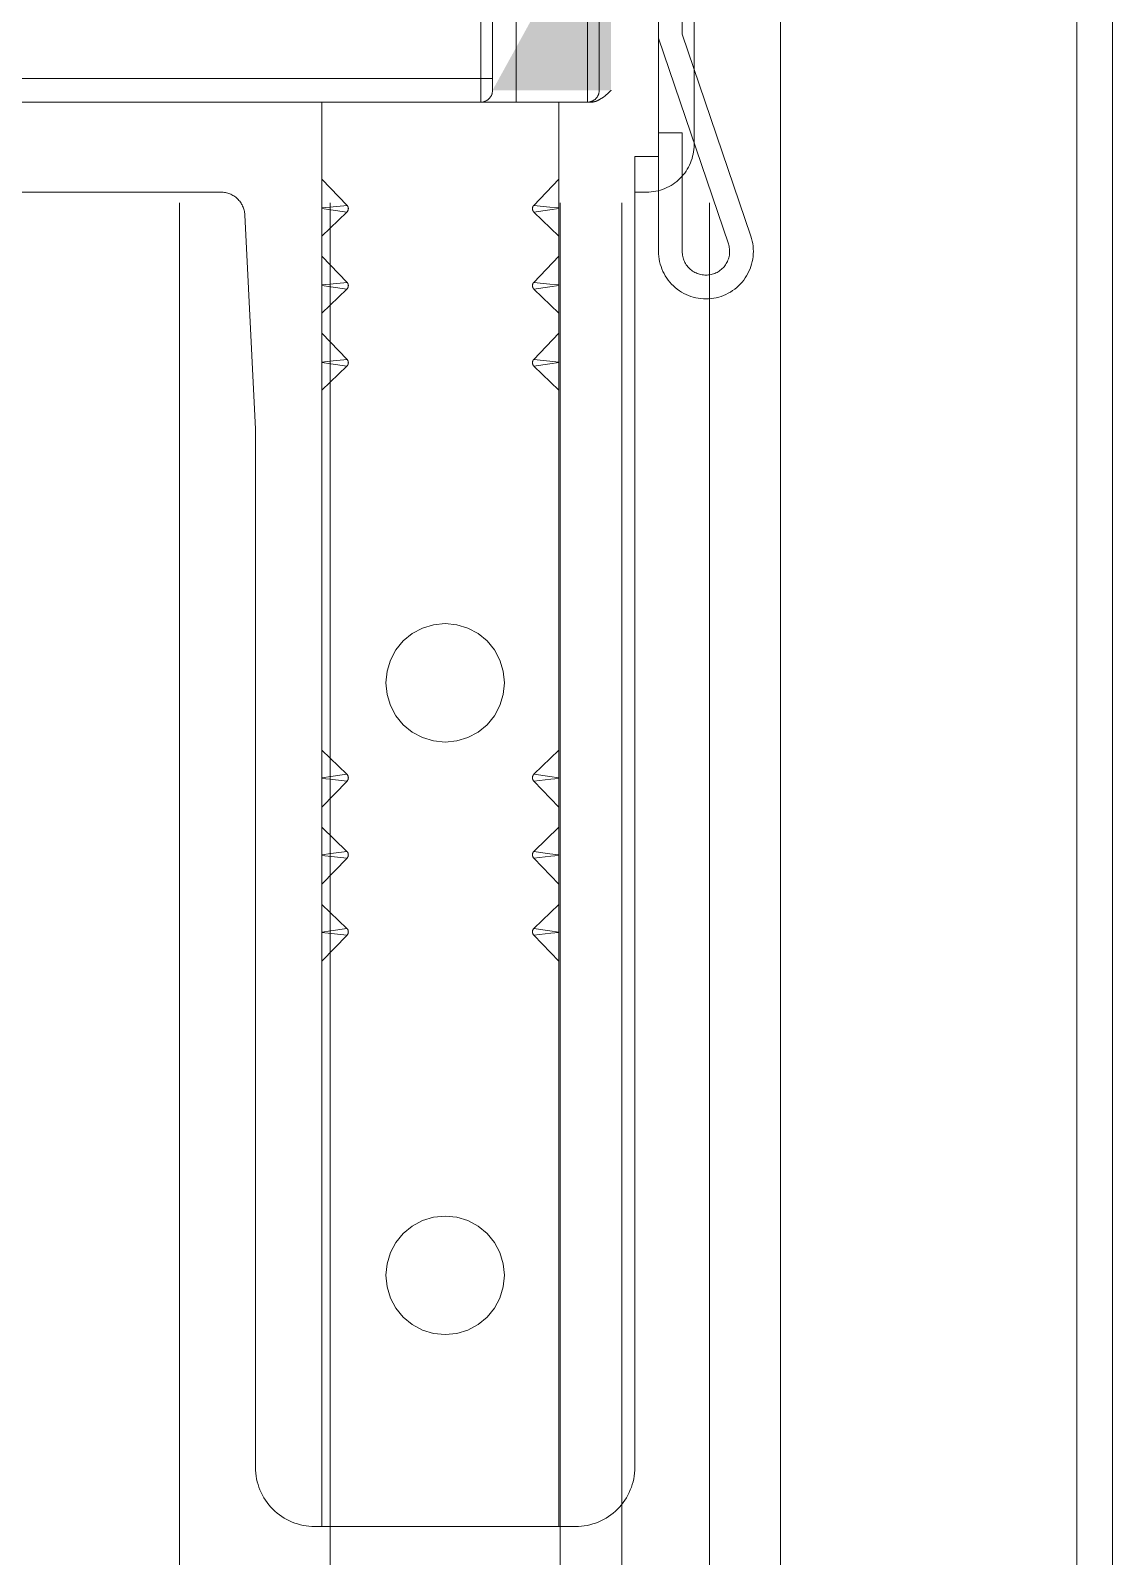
# Model space of a CAD drawing. Header units: metres. Extents: x 1838950 to 1842843, y 5171318 to 5174224.
# Drawn here: x 1841202.4667 to 1841202.5123, y 5171404.684 to 5171404.7484 of the extents above; entities that cross this region are included whole.
import ezdxf

# ---------------------------------------------------------------- set-up
doc = ezdxf.new("R2010")
doc.units = ezdxf.units.M
doc.header["$LTSCALE"] = 0.0254
doc.layers.add('00 CHAZAL Coupe A.5', color=7, linetype='Continuous', lineweight=18)

# ---------------------------------------------------------------- blocks, each defined once
blk = doc.blocks.new('Groupe-1778-1')
at = {"layer": '00 CHAZAL Coupe A.5', "color": 7, "linetype": 'Continuous', "lineweight": 5}
for p, q in [((1841202.498332, 5171403.650089), (1841202.498332, 5171404.773089)), ((1841202.510832, 5171403.664589), (1841202.510832, 5171404.768589)), ((1841202.51233, 5171403.664089), (1841202.51233, 5171404.768589)), ((1841202.452812, 5171404.746332), (1841202.486182, 5171404.746332)), ((1841202.478982, 5171404.685232), (1841202.478982, 5171404.745332)), ((1841202.488982, 5171404.685232), (1841202.488982, 5171404.745332)), ((1841202.472982, 5171404.741089), (1841202.472982, 5171403.640589)), ((1841202.478982, 5171404.740866), (1841202.479318, 5171404.740901)), ((1841202.478982, 5171404.740847), (1841202.479365, 5171404.740791)), ((1841202.479318, 5171404.740901), (1841202.480043, 5171404.740976)), ((1841202.479332, 5171404.741089), (1841202.479332, 5171403.640589)), ((1841202.479365, 5171404.740791), (1841202.480037, 5171404.740693)), ((1841202.48792, 5171404.740976), (1841202.488595, 5171404.740906)), ((1841202.487926, 5171404.740693), (1841202.488597, 5171404.740791)), ((1841202.488595, 5171404.740906), (1841202.488982, 5171404.740866)), ((1841202.488597, 5171404.740791), (1841202.488982, 5171404.740847)), ((1841202.489032, 5171404.741089), (1841202.489032, 5171403.640589)), ((1841202.491632, 5171404.741089), (1841202.491632, 5171403.640589)), ((1841202.495332, 5171404.741089), (1841202.495332, 5171403.640589)), ((1841202.478982, 5171404.737616), (1841202.479318, 5171404.737651)), ((1841202.478982, 5171404.737597), (1841202.479365, 5171404.737541)), ((1841202.479318, 5171404.737651), (1841202.480043, 5171404.737726)), ((1841202.479365, 5171404.737541), (1841202.480037, 5171404.737443)), ((1841202.48792, 5171404.737726), (1841202.488595, 5171404.737656)), ((1841202.487926, 5171404.737443), (1841202.488597, 5171404.737541)), ((1841202.488595, 5171404.737656), (1841202.488982, 5171404.737616)), ((1841202.488597, 5171404.737541), (1841202.488982, 5171404.737597)), ((1841202.478982, 5171404.734366), (1841202.479318, 5171404.734401)), ((1841202.478982, 5171404.734347), (1841202.479365, 5171404.734291)), ((1841202.479318, 5171404.734401), (1841202.480043, 5171404.734476)), ((1841202.479365, 5171404.734291), (1841202.480037, 5171404.734193)), ((1841202.48792, 5171404.734476), (1841202.488595, 5171404.734406)), ((1841202.487926, 5171404.734193), (1841202.488597, 5171404.734291)), ((1841202.488595, 5171404.734406), (1841202.488982, 5171404.734366)), ((1841202.488597, 5171404.734291), (1841202.488982, 5171404.734347)), ((1841202.478982, 5171404.716817), (1841202.479365, 5171404.716872)), ((1841202.479365, 5171404.716872), (1841202.480037, 5171404.71697)), ((1841202.488598, 5171404.716872), (1841202.487926, 5171404.71697)), ((1841202.488982, 5171404.716817), (1841202.488598, 5171404.716872)), ((1841202.478982, 5171404.716798), (1841202.479318, 5171404.716763)), ((1841202.479318, 5171404.716763), (1841202.480043, 5171404.716688)), ((1841202.488645, 5171404.716763), (1841202.48792, 5171404.716688)), ((1841202.488982, 5171404.716798), (1841202.488645, 5171404.716763)), ((1841202.479366, 5171404.713623), (1841202.478982, 5171404.713567)), ((1841202.480037, 5171404.71372), (1841202.479366, 5171404.713623)), ((1841202.488598, 5171404.713622), (1841202.487926, 5171404.71372)), ((1841202.488982, 5171404.713567), (1841202.488598, 5171404.713622)), ((1841202.479368, 5171404.713508), (1841202.478982, 5171404.713548)), ((1841202.480043, 5171404.713438), (1841202.479368, 5171404.713508)), ((1841202.488645, 5171404.713513), (1841202.48792, 5171404.713438)), ((1841202.488982, 5171404.713548), (1841202.488645, 5171404.713513)), ((1841202.479366, 5171404.710373), (1841202.478982, 5171404.710317)), ((1841202.480037, 5171404.71047), (1841202.479366, 5171404.710373)), ((1841202.488598, 5171404.710372), (1841202.487926, 5171404.71047)), ((1841202.488982, 5171404.710317), (1841202.488598, 5171404.710372)), ((1841202.479368, 5171404.710258), (1841202.478982, 5171404.710298)), ((1841202.480043, 5171404.710188), (1841202.479368, 5171404.710258)), ((1841202.488645, 5171404.710263), (1841202.48792, 5171404.710188)), ((1841202.488982, 5171404.710298), (1841202.488645, 5171404.710263))]:
    blk.add_line(p, q, dxfattribs=at)
at = {"layer": '00 CHAZAL Coupe A.5', "color": 7, "linetype": 'Continuous', "lineweight": 5, "flags": 128}
for points in [[(1841202.492182, 5171404.741532), (1841202.492682, 5171404.741532), (1841202.49278, 5171404.741534), (1841202.492878, 5171404.741542), (1841202.492975, 5171404.741554), (1841202.493072, 5171404.74157), (1841202.493168, 5171404.741592), (1841202.493262, 5171404.741618), (1841202.493355, 5171404.741649), (1841202.493447, 5171404.741684), (1841202.493537, 5171404.741724), (1841202.493625, 5171404.741768), (1841202.49371, 5171404.741817), (1841202.493793, 5171404.741869), (1841202.493873, 5171404.741926), (1841202.49395, 5171404.741986), (1841202.494025, 5171404.74205), (1841202.494096, 5171404.742118), (1841202.494164, 5171404.742189), (1841202.494228, 5171404.742263), (1841202.494288, 5171404.742341), (1841202.494345, 5171404.742421), (1841202.494397, 5171404.742504), (1841202.494446, 5171404.742589), (1841202.49449, 5171404.742677), (1841202.494529, 5171404.742767), (1841202.494565, 5171404.742858), (1841202.494596, 5171404.742951), (1841202.494622, 5171404.743046), (1841202.494643, 5171404.743142), (1841202.49466, 5171404.743239), (1841202.494672, 5171404.743336), (1841202.494679, 5171404.743434), (1841202.494682, 5171404.743532), (1841202.494682, 5171404.905532)], [(1841202.378281, 5171404.741532), (1841202.47473, 5171404.741532), (1841202.474778, 5171404.741531), (1841202.474825, 5171404.741527), (1841202.474873, 5171404.741522), (1841202.474919, 5171404.741514), (1841202.474966, 5171404.741504), (1841202.475012, 5171404.741492), (1841202.475057, 5171404.741477), (1841202.475102, 5171404.741461), (1841202.475145, 5171404.741442), (1841202.475188, 5171404.741421), (1841202.47523, 5171404.741398), (1841202.47527, 5171404.741374), (1841202.47531, 5171404.741347), (1841202.475348, 5171404.741319), (1841202.475384, 5171404.741288), (1841202.47542, 5171404.741257), (1841202.475453, 5171404.741223), (1841202.475485, 5171404.741188), (1841202.475516, 5171404.741151), (1841202.475544, 5171404.741113), (1841202.475571, 5171404.741074), (1841202.475596, 5171404.741033), (1841202.475619, 5171404.740992), (1841202.475639, 5171404.740949), (1841202.475658, 5171404.740905), (1841202.475675, 5171404.740861), (1841202.475689, 5171404.740816), (1841202.475702, 5171404.74077), (1841202.475712, 5171404.740723), (1841202.47572, 5171404.740676), (1841202.475726, 5171404.740629), (1841202.475729, 5171404.740582), (1841202.476182, 5171404.731532), (1841202.476182, 5171404.687732), (1841202.476185, 5171404.687609), (1841202.476194, 5171404.687487), (1841202.476209, 5171404.687365), (1841202.47623, 5171404.687244), (1841202.476257, 5171404.687125), (1841202.476289, 5171404.687006), (1841202.476328, 5171404.68689), (1841202.476372, 5171404.686775), (1841202.476422, 5171404.686663), (1841202.476477, 5171404.686553), (1841202.476537, 5171404.686447), (1841202.476603, 5171404.686343), (1841202.476674, 5171404.686243), (1841202.476749, 5171404.686146), (1841202.476829, 5171404.686053), (1841202.476914, 5171404.685964), (1841202.477003, 5171404.68588), (1841202.477096, 5171404.685799), (1841202.477192, 5171404.685724), (1841202.477293, 5171404.685653), (1841202.477396, 5171404.685588), (1841202.477503, 5171404.685527), (1841202.477613, 5171404.685472), (1841202.477725, 5171404.685422), (1841202.477839, 5171404.685378), (1841202.477956, 5171404.68534), (1841202.478074, 5171404.685307), (1841202.478194, 5171404.68528), (1841202.478315, 5171404.685259), (1841202.478437, 5171404.685244), (1841202.478559, 5171404.685235), (1841202.478682, 5171404.685232), (1841202.489682, 5171404.685232), (1841202.489804, 5171404.685235), (1841202.489927, 5171404.685244), (1841202.490049, 5171404.685259), (1841202.490169, 5171404.68528), (1841202.490289, 5171404.685307), (1841202.490407, 5171404.68534), (1841202.490524, 5171404.685378), (1841202.490638, 5171404.685422), (1841202.490751, 5171404.685472), (1841202.49086, 5171404.685527), (1841202.490967, 5171404.685588), (1841202.491071, 5171404.685653), (1841202.491171, 5171404.685724), (1841202.491268, 5171404.685799), (1841202.491361, 5171404.68588), (1841202.491449, 5171404.685964), (1841202.491534, 5171404.686053), (1841202.491614, 5171404.686146), (1841202.49169, 5171404.686243), (1841202.49176, 5171404.686343), (1841202.491826, 5171404.686447), (1841202.491887, 5171404.686553), (1841202.491942, 5171404.686663), (1841202.491991, 5171404.686775), (1841202.492036, 5171404.68689), (1841202.492074, 5171404.687006), (1841202.492107, 5171404.687125), (1841202.492134, 5171404.687244), (1841202.492155, 5171404.687365), (1841202.49217, 5171404.687487), (1841202.492179, 5171404.687609), (1841202.492182, 5171404.687732), (1841202.492182, 5171404.743032), (1841202.493182, 5171404.743032), (1841202.493182, 5171404.880032)], [(1841202.496129, 5171404.739354), (1841202.493182, 5171404.748032), (1841202.493182, 5171404.903032)], [(1841202.494182, 5171404.903032), (1841202.494182, 5171404.748197), (1841202.497076, 5171404.739675), (1841202.497108, 5171404.739571), (1841202.497134, 5171404.739466), (1841202.497155, 5171404.73936), (1841202.49717, 5171404.739253), (1841202.497179, 5171404.739145), (1841202.497182, 5171404.739036), (1841202.497179, 5171404.738928), (1841202.49717, 5171404.73882), (1841202.497156, 5171404.738712), (1841202.497136, 5171404.738606), (1841202.49711, 5171404.738501), (1841202.497078, 5171404.738397), (1841202.497041, 5171404.738295), (1841202.496998, 5171404.738196), (1841202.49695, 5171404.738098), (1841202.496897, 5171404.738004), (1841202.496839, 5171404.737912), (1841202.496776, 5171404.737824), (1841202.496708, 5171404.73774), (1841202.496636, 5171404.737659), (1841202.496559, 5171404.737582), (1841202.496479, 5171404.73751), (1841202.496394, 5171404.737442), (1841202.496307, 5171404.737378), (1841202.496215, 5171404.73732), (1841202.496121, 5171404.737266), (1841202.496024, 5171404.737218), (1841202.495924, 5171404.737175), (1841202.495823, 5171404.737137), (1841202.495719, 5171404.737106), (1841202.495614, 5171404.737079), (1841202.495508, 5171404.737059), (1841202.4954, 5171404.737044), (1841202.495292, 5171404.737035), (1841202.495184, 5171404.737032), (1841202.495075, 5171404.737035), (1841202.494967, 5171404.737043), (1841202.49486, 5171404.737058), (1841202.494754, 5171404.737078), (1841202.494648, 5171404.737104), (1841202.494545, 5171404.737136), (1841202.494443, 5171404.737173), (1841202.494343, 5171404.737216), (1841202.494246, 5171404.737264), (1841202.494152, 5171404.737318), (1841202.49406, 5171404.737376), (1841202.493972, 5171404.737439), (1841202.493888, 5171404.737507), (1841202.493807, 5171404.737579), (1841202.49373, 5171404.737656), (1841202.493658, 5171404.737736), (1841202.49359, 5171404.737821), (1841202.493527, 5171404.737909), (1841202.493468, 5171404.738), (1841202.493415, 5171404.738095), (1841202.493367, 5171404.738192), (1841202.493324, 5171404.738291), (1841202.493287, 5171404.738393), (1841202.493255, 5171404.738497), (1841202.493229, 5171404.738602), (1841202.493208, 5171404.738708), (1841202.493193, 5171404.738816), (1841202.493185, 5171404.738924), (1841202.493182, 5171404.739032), (1841202.493182, 5171404.744032), (1841202.494182, 5171404.744032), (1841202.494182, 5171404.739032), (1841202.494183, 5171404.738978), (1841202.494188, 5171404.738924), (1841202.494195, 5171404.73887), (1841202.494205, 5171404.738817), (1841202.494218, 5171404.738764), (1841202.494234, 5171404.738712), (1841202.494253, 5171404.738662), (1841202.494274, 5171404.738612), (1841202.494298, 5171404.738563), (1841202.494325, 5171404.738516), (1841202.494354, 5171404.73847), (1841202.494386, 5171404.738426), (1841202.49442, 5171404.738384), (1841202.494456, 5171404.738344), (1841202.494494, 5171404.738306), (1841202.494535, 5171404.738269), (1841202.494577, 5171404.738236), (1841202.494621, 5171404.738204), (1841202.494667, 5171404.738175), (1841202.494714, 5171404.738148), (1841202.494763, 5171404.738124), (1841202.494812, 5171404.738103), (1841202.494863, 5171404.738084), (1841202.494915, 5171404.738068), (1841202.494968, 5171404.738055), (1841202.495021, 5171404.738045), (1841202.495075, 5171404.738038), (1841202.495129, 5171404.738033), (1841202.495183, 5171404.738032), (1841202.495237, 5171404.738034), (1841202.495291, 5171404.738038), (1841202.495345, 5171404.738045), (1841202.495398, 5171404.738056), (1841202.49545, 5171404.738069), (1841202.495502, 5171404.738085), (1841202.495553, 5171404.738103), (1841202.495603, 5171404.738125), (1841202.495651, 5171404.738149), (1841202.495698, 5171404.738176), (1841202.495744, 5171404.738205), (1841202.495788, 5171404.738237), (1841202.49583, 5171404.738271), (1841202.495871, 5171404.738307), (1841202.495909, 5171404.738345), (1841202.495945, 5171404.738386), (1841202.495979, 5171404.738428), (1841202.49601, 5171404.738472), (1841202.496039, 5171404.738518), (1841202.496066, 5171404.738565), (1841202.49609, 5171404.738614), (1841202.496111, 5171404.738664), (1841202.49613, 5171404.738714), (1841202.496146, 5171404.738766), (1841202.496159, 5171404.738819), (1841202.496169, 5171404.738872), (1841202.496176, 5171404.738926), (1841202.49618, 5171404.73898), (1841202.496182, 5171404.739034), (1841202.49618, 5171404.739088), (1841202.496176, 5171404.739142), (1841202.496168, 5171404.739196), (1841202.496158, 5171404.739249), (1841202.496145, 5171404.739302), (1841202.496129, 5171404.739354)], [(1841202.486182, 5171404.805375), (1841202.486182, 5171404.745832), (1841202.486181, 5171404.745807), (1841202.486179, 5171404.745783), (1841202.486176, 5171404.745759), (1841202.486172, 5171404.745734), (1841202.486167, 5171404.74571), (1841202.48616, 5171404.745687), (1841202.486152, 5171404.745664), (1841202.486144, 5171404.745641), (1841202.486134, 5171404.745618), (1841202.486123, 5171404.745596), (1841202.486111, 5171404.745575), (1841202.486097, 5171404.745554), (1841202.486083, 5171404.745534), (1841202.486068, 5171404.745515), (1841202.486052, 5171404.745496), (1841202.486035, 5171404.745478), (1841202.486017, 5171404.745461), (1841202.485999, 5171404.745445), (1841202.48598, 5171404.74543), (1841202.485959, 5171404.745416), (1841202.485939, 5171404.745403), (1841202.485917, 5171404.745391), (1841202.485895, 5171404.74538), (1841202.485873, 5171404.74537), (1841202.48585, 5171404.745361), (1841202.485827, 5171404.745354), (1841202.485803, 5171404.745347), (1841202.485779, 5171404.745342), (1841202.485755, 5171404.745337), (1841202.485731, 5171404.745334), (1841202.485706, 5171404.745333), (1841202.485682, 5171404.745332), (1841202.485682, 5171404.805375)], [(1841202.487182, 5171404.745332), (1841202.487182, 5171404.805375)], [(1841202.490269, 5171404.74534), (1841202.49029, 5171404.745344), (1841202.490311, 5171404.745349), (1841202.490332, 5171404.745355), (1841202.490353, 5171404.745362), (1841202.490373, 5171404.74537), (1841202.490393, 5171404.745379), (1841202.490413, 5171404.745388), (1841202.490432, 5171404.745399), (1841202.49045, 5171404.74541), (1841202.490468, 5171404.745422), (1841202.490486, 5171404.745435), (1841202.490503, 5171404.745449), (1841202.49052, 5171404.745463), (1841202.490535, 5171404.745478), (1841202.49055, 5171404.745494), (1841202.490565, 5171404.745511), (1841202.490578, 5171404.745528), (1841202.490591, 5171404.745545), (1841202.490603, 5171404.745563), (1841202.490615, 5171404.745582), (1841202.490625, 5171404.745601), (1841202.490635, 5171404.745621), (1841202.490644, 5171404.745641), (1841202.490652, 5171404.745661), (1841202.490659, 5171404.745682), (1841202.490665, 5171404.745703), (1841202.49067, 5171404.745724), (1841202.490674, 5171404.745745), (1841202.490677, 5171404.745767), (1841202.49068, 5171404.745788), (1841202.490681, 5171404.74581), (1841202.490682, 5171404.745832), (1841202.490682, 5171404.756082)], [(1841202.490182, 5171404.756082), (1841202.490182, 5171404.745332)], [(1841202.453678, 5171404.745332), (1841202.490316, 5171404.745332)], [(1841202.478982, 5171404.73968), (1841202.480037, 5171404.740693), (1841202.480044, 5171404.7407), (1841202.480051, 5171404.740708), (1841202.480057, 5171404.740715), (1841202.480063, 5171404.740723), (1841202.480068, 5171404.740731), (1841202.480073, 5171404.74074), (1841202.480078, 5171404.740749), (1841202.480082, 5171404.740757), (1841202.480086, 5171404.740767), (1841202.480089, 5171404.740776), (1841202.480092, 5171404.740785), (1841202.480094, 5171404.740795), (1841202.480096, 5171404.740804), (1841202.480098, 5171404.740814), (1841202.480098, 5171404.740824), (1841202.480099, 5171404.740834), (1841202.480099, 5171404.740843), (1841202.480098, 5171404.740853), (1841202.480097, 5171404.740863), (1841202.480096, 5171404.740873), (1841202.480094, 5171404.740882), (1841202.480091, 5171404.740892), (1841202.480089, 5171404.740901), (1841202.480085, 5171404.74091), (1841202.480081, 5171404.74092), (1841202.480077, 5171404.740928), (1841202.480073, 5171404.740937), (1841202.480067, 5171404.740945), (1841202.480062, 5171404.740954), (1841202.480056, 5171404.740961), (1841202.48005, 5171404.740969), (1841202.480043, 5171404.740976), (1841202.478982, 5171404.742082)], [(1841202.488982, 5171404.742082), (1841202.48792, 5171404.740976), (1841202.487914, 5171404.740969), (1841202.487907, 5171404.740961), (1841202.487901, 5171404.740954), (1841202.487896, 5171404.740945), (1841202.487891, 5171404.740937), (1841202.487886, 5171404.740928), (1841202.487882, 5171404.74092), (1841202.487878, 5171404.74091), (1841202.487875, 5171404.740901), (1841202.487872, 5171404.740892), (1841202.48787, 5171404.740882), (1841202.487868, 5171404.740873), (1841202.487866, 5171404.740863), (1841202.487865, 5171404.740853), (1841202.487865, 5171404.740843), (1841202.487865, 5171404.740834), (1841202.487865, 5171404.740824), (1841202.487866, 5171404.740814), (1841202.487867, 5171404.740804), (1841202.487869, 5171404.740795), (1841202.487872, 5171404.740785), (1841202.487874, 5171404.740776), (1841202.487878, 5171404.740767), (1841202.487881, 5171404.740757), (1841202.487885, 5171404.740749), (1841202.48789, 5171404.74074), (1841202.487895, 5171404.740731), (1841202.487901, 5171404.740723), (1841202.487906, 5171404.740715), (1841202.487913, 5171404.740708), (1841202.487919, 5171404.7407), (1841202.487926, 5171404.740693), (1841202.488982, 5171404.73968)], [(1841202.478982, 5171404.73643), (1841202.480037, 5171404.737443), (1841202.480044, 5171404.73745), (1841202.480051, 5171404.737458), (1841202.480057, 5171404.737465), (1841202.480063, 5171404.737473), (1841202.480068, 5171404.737481), (1841202.480073, 5171404.73749), (1841202.480078, 5171404.737499), (1841202.480082, 5171404.737507), (1841202.480086, 5171404.737517), (1841202.480089, 5171404.737526), (1841202.480092, 5171404.737535), (1841202.480094, 5171404.737545), (1841202.480096, 5171404.737554), (1841202.480098, 5171404.737564), (1841202.480098, 5171404.737574), (1841202.480099, 5171404.737584), (1841202.480099, 5171404.737593), (1841202.480098, 5171404.737603), (1841202.480097, 5171404.737613), (1841202.480096, 5171404.737623), (1841202.480094, 5171404.737632), (1841202.480091, 5171404.737642), (1841202.480089, 5171404.737651), (1841202.480085, 5171404.73766), (1841202.480081, 5171404.73767), (1841202.480077, 5171404.737678), (1841202.480073, 5171404.737687), (1841202.480067, 5171404.737695), (1841202.480062, 5171404.737704), (1841202.480056, 5171404.737711), (1841202.48005, 5171404.737719), (1841202.480043, 5171404.737726), (1841202.478982, 5171404.738832)], [(1841202.488982, 5171404.738832), (1841202.48792, 5171404.737726), (1841202.487914, 5171404.737719), (1841202.487907, 5171404.737711), (1841202.487901, 5171404.737704), (1841202.487896, 5171404.737695), (1841202.487891, 5171404.737687), (1841202.487886, 5171404.737678), (1841202.487882, 5171404.73767), (1841202.487878, 5171404.73766), (1841202.487875, 5171404.737651), (1841202.487872, 5171404.737642), (1841202.48787, 5171404.737632), (1841202.487868, 5171404.737623), (1841202.487866, 5171404.737613), (1841202.487865, 5171404.737603), (1841202.487865, 5171404.737593), (1841202.487865, 5171404.737584), (1841202.487865, 5171404.737574), (1841202.487866, 5171404.737564), (1841202.487867, 5171404.737554), (1841202.487869, 5171404.737545), (1841202.487872, 5171404.737535), (1841202.487874, 5171404.737526), (1841202.487878, 5171404.737517), (1841202.487881, 5171404.737507), (1841202.487885, 5171404.737499), (1841202.48789, 5171404.73749), (1841202.487895, 5171404.737481), (1841202.487901, 5171404.737473), (1841202.487906, 5171404.737465), (1841202.487913, 5171404.737458), (1841202.487919, 5171404.73745), (1841202.487926, 5171404.737443), (1841202.488982, 5171404.73643)], [(1841202.478982, 5171404.73318), (1841202.480037, 5171404.734193), (1841202.480044, 5171404.7342), (1841202.480051, 5171404.734208), (1841202.480057, 5171404.734215), (1841202.480063, 5171404.734223), (1841202.480068, 5171404.734231), (1841202.480073, 5171404.73424), (1841202.480078, 5171404.734249), (1841202.480082, 5171404.734257), (1841202.480086, 5171404.734267), (1841202.480089, 5171404.734276), (1841202.480092, 5171404.734285), (1841202.480094, 5171404.734295), (1841202.480096, 5171404.734304), (1841202.480098, 5171404.734314), (1841202.480098, 5171404.734324), (1841202.480099, 5171404.734334), (1841202.480099, 5171404.734343), (1841202.480098, 5171404.734353), (1841202.480097, 5171404.734363), (1841202.480096, 5171404.734373), (1841202.480094, 5171404.734382), (1841202.480091, 5171404.734392), (1841202.480089, 5171404.734401), (1841202.480085, 5171404.73441), (1841202.480081, 5171404.73442), (1841202.480077, 5171404.734428), (1841202.480073, 5171404.734437), (1841202.480067, 5171404.734445), (1841202.480062, 5171404.734454), (1841202.480056, 5171404.734461), (1841202.48005, 5171404.734469), (1841202.480043, 5171404.734476), (1841202.478982, 5171404.735582)], [(1841202.488982, 5171404.735582), (1841202.48792, 5171404.734476), (1841202.487914, 5171404.734469), (1841202.487907, 5171404.734461), (1841202.487901, 5171404.734454), (1841202.487896, 5171404.734445), (1841202.487891, 5171404.734437), (1841202.487886, 5171404.734428), (1841202.487882, 5171404.73442), (1841202.487878, 5171404.73441), (1841202.487875, 5171404.734401), (1841202.487872, 5171404.734392), (1841202.48787, 5171404.734382), (1841202.487868, 5171404.734373), (1841202.487866, 5171404.734363), (1841202.487865, 5171404.734353), (1841202.487865, 5171404.734343), (1841202.487865, 5171404.734334), (1841202.487865, 5171404.734324), (1841202.487866, 5171404.734314), (1841202.487867, 5171404.734304), (1841202.487869, 5171404.734295), (1841202.487872, 5171404.734285), (1841202.487874, 5171404.734276), (1841202.487878, 5171404.734267), (1841202.487881, 5171404.734257), (1841202.487885, 5171404.734249), (1841202.48789, 5171404.73424), (1841202.487895, 5171404.734231), (1841202.487901, 5171404.734223), (1841202.487906, 5171404.734215), (1841202.487913, 5171404.734208), (1841202.487919, 5171404.7342), (1841202.487926, 5171404.734193), (1841202.488982, 5171404.73318)], [(1841202.486682, 5171404.720832), (1841202.486634, 5171404.720344), (1841202.486491, 5171404.719875), (1841202.48626, 5171404.719443), (1841202.485949, 5171404.719064), (1841202.485571, 5171404.718753), (1841202.485138, 5171404.718522), (1841202.484669, 5171404.71838), (1841202.484182, 5171404.718332), (1841202.483694, 5171404.71838), (1841202.483225, 5171404.718522), (1841202.482793, 5171404.718753), (1841202.482414, 5171404.719064), (1841202.482103, 5171404.719443), (1841202.481872, 5171404.719875), (1841202.48173, 5171404.720344), (1841202.481682, 5171404.720832), (1841202.48173, 5171404.72132), (1841202.481872, 5171404.721789), (1841202.482103, 5171404.722221), (1841202.482414, 5171404.7226), (1841202.482793, 5171404.722911), (1841202.483225, 5171404.723142), (1841202.483694, 5171404.723284), (1841202.484182, 5171404.723332), (1841202.484669, 5171404.723284), (1841202.485138, 5171404.723142), (1841202.485571, 5171404.722911), (1841202.485949, 5171404.7226), (1841202.48626, 5171404.722221), (1841202.486491, 5171404.721789), (1841202.486634, 5171404.72132), (1841202.486682, 5171404.720832)], [(1841202.478982, 5171404.715582), (1841202.480043, 5171404.716688), (1841202.48005, 5171404.716695), (1841202.480056, 5171404.716703), (1841202.480062, 5171404.71671), (1841202.480067, 5171404.716719), (1841202.480073, 5171404.716727), (1841202.480077, 5171404.716736), (1841202.480081, 5171404.716744), (1841202.480085, 5171404.716753), (1841202.480089, 5171404.716763), (1841202.480091, 5171404.716772), (1841202.480094, 5171404.716782), (1841202.480096, 5171404.716791), (1841202.480097, 5171404.716801), (1841202.480098, 5171404.716811), (1841202.480099, 5171404.71682), (1841202.480099, 5171404.71683), (1841202.480098, 5171404.71684), (1841202.480098, 5171404.71685), (1841202.480096, 5171404.71686), (1841202.480094, 5171404.716869), (1841202.480092, 5171404.716879), (1841202.480089, 5171404.716888), (1841202.480086, 5171404.716897), (1841202.480082, 5171404.716906), (1841202.480078, 5171404.716915), (1841202.480073, 5171404.716924), (1841202.480068, 5171404.716933), (1841202.480063, 5171404.716941), (1841202.480057, 5171404.716949), (1841202.480051, 5171404.716956), (1841202.480044, 5171404.716964), (1841202.480037, 5171404.71697), (1841202.478982, 5171404.717984)], [(1841202.488982, 5171404.717984), (1841202.487926, 5171404.71697), (1841202.487919, 5171404.716964), (1841202.487913, 5171404.716956), (1841202.487906, 5171404.716949), (1841202.487901, 5171404.716941), (1841202.487895, 5171404.716933), (1841202.48789, 5171404.716924), (1841202.487885, 5171404.716915), (1841202.487881, 5171404.716906), (1841202.487878, 5171404.716897), (1841202.487874, 5171404.716888), (1841202.487872, 5171404.716879), (1841202.487869, 5171404.716869), (1841202.487867, 5171404.71686), (1841202.487866, 5171404.71685), (1841202.487865, 5171404.71684), (1841202.487865, 5171404.71683), (1841202.487865, 5171404.71682), (1841202.487865, 5171404.716811), (1841202.487866, 5171404.716801), (1841202.487868, 5171404.716791), (1841202.48787, 5171404.716782), (1841202.487872, 5171404.716772), (1841202.487875, 5171404.716763), (1841202.487878, 5171404.716753), (1841202.487882, 5171404.716744), (1841202.487886, 5171404.716736), (1841202.487891, 5171404.716727), (1841202.487896, 5171404.716719), (1841202.487901, 5171404.71671), (1841202.487907, 5171404.716703), (1841202.487914, 5171404.716695), (1841202.48792, 5171404.716688), (1841202.488982, 5171404.715582)], [(1841202.478982, 5171404.712332), (1841202.480043, 5171404.713438), (1841202.48005, 5171404.713445), (1841202.480056, 5171404.713453), (1841202.480062, 5171404.71346), (1841202.480067, 5171404.713469), (1841202.480073, 5171404.713477), (1841202.480077, 5171404.713486), (1841202.480081, 5171404.713494), (1841202.480085, 5171404.713503), (1841202.480089, 5171404.713513), (1841202.480091, 5171404.713522), (1841202.480094, 5171404.713532), (1841202.480096, 5171404.713541), (1841202.480097, 5171404.713551), (1841202.480098, 5171404.713561), (1841202.480099, 5171404.71357), (1841202.480099, 5171404.71358), (1841202.480098, 5171404.71359), (1841202.480098, 5171404.7136), (1841202.480096, 5171404.71361), (1841202.480094, 5171404.713619), (1841202.480092, 5171404.713629), (1841202.480089, 5171404.713638), (1841202.480086, 5171404.713647), (1841202.480082, 5171404.713656), (1841202.480078, 5171404.713665), (1841202.480073, 5171404.713674), (1841202.480068, 5171404.713683), (1841202.480063, 5171404.713691), (1841202.480057, 5171404.713699), (1841202.480051, 5171404.713706), (1841202.480044, 5171404.713714), (1841202.480037, 5171404.71372), (1841202.478982, 5171404.714734)], [(1841202.488982, 5171404.714734), (1841202.487926, 5171404.71372), (1841202.487919, 5171404.713714), (1841202.487913, 5171404.713706), (1841202.487906, 5171404.713699), (1841202.487901, 5171404.713691), (1841202.487895, 5171404.713683), (1841202.48789, 5171404.713674), (1841202.487885, 5171404.713665), (1841202.487881, 5171404.713656), (1841202.487878, 5171404.713647), (1841202.487874, 5171404.713638), (1841202.487872, 5171404.713629), (1841202.487869, 5171404.713619), (1841202.487867, 5171404.71361), (1841202.487866, 5171404.7136), (1841202.487865, 5171404.71359), (1841202.487865, 5171404.71358), (1841202.487865, 5171404.71357), (1841202.487865, 5171404.713561), (1841202.487866, 5171404.713551), (1841202.487868, 5171404.713541), (1841202.48787, 5171404.713532), (1841202.487872, 5171404.713522), (1841202.487875, 5171404.713513), (1841202.487878, 5171404.713503), (1841202.487882, 5171404.713494), (1841202.487886, 5171404.713486), (1841202.487891, 5171404.713477), (1841202.487896, 5171404.713469), (1841202.487901, 5171404.71346), (1841202.487907, 5171404.713453), (1841202.487914, 5171404.713445), (1841202.48792, 5171404.713438), (1841202.488982, 5171404.712332)], [(1841202.478982, 5171404.709082), (1841202.480043, 5171404.710188), (1841202.48005, 5171404.710195), (1841202.480056, 5171404.710203), (1841202.480062, 5171404.71021), (1841202.480067, 5171404.710219), (1841202.480073, 5171404.710227), (1841202.480077, 5171404.710236), (1841202.480081, 5171404.710244), (1841202.480085, 5171404.710253), (1841202.480089, 5171404.710263), (1841202.480091, 5171404.710272), (1841202.480094, 5171404.710282), (1841202.480096, 5171404.710291), (1841202.480097, 5171404.710301), (1841202.480098, 5171404.710311), (1841202.480099, 5171404.71032), (1841202.480099, 5171404.71033), (1841202.480098, 5171404.71034), (1841202.480098, 5171404.71035), (1841202.480096, 5171404.71036), (1841202.480094, 5171404.710369), (1841202.480092, 5171404.710379), (1841202.480089, 5171404.710388), (1841202.480086, 5171404.710397), (1841202.480082, 5171404.710406), (1841202.480078, 5171404.710415), (1841202.480073, 5171404.710424), (1841202.480068, 5171404.710433), (1841202.480063, 5171404.710441), (1841202.480057, 5171404.710449), (1841202.480051, 5171404.710456), (1841202.480044, 5171404.710464), (1841202.480037, 5171404.71047), (1841202.478982, 5171404.711484)], [(1841202.488982, 5171404.711484), (1841202.487926, 5171404.71047), (1841202.487919, 5171404.710464), (1841202.487913, 5171404.710456), (1841202.487906, 5171404.710449), (1841202.487901, 5171404.710441), (1841202.487895, 5171404.710433), (1841202.48789, 5171404.710424), (1841202.487885, 5171404.710415), (1841202.487881, 5171404.710406), (1841202.487878, 5171404.710397), (1841202.487874, 5171404.710388), (1841202.487872, 5171404.710379), (1841202.487869, 5171404.710369), (1841202.487867, 5171404.71036), (1841202.487866, 5171404.71035), (1841202.487865, 5171404.71034), (1841202.487865, 5171404.71033), (1841202.487865, 5171404.71032), (1841202.487865, 5171404.710311), (1841202.487866, 5171404.710301), (1841202.487868, 5171404.710291), (1841202.48787, 5171404.710282), (1841202.487872, 5171404.710272), (1841202.487875, 5171404.710263), (1841202.487878, 5171404.710253), (1841202.487882, 5171404.710244), (1841202.487886, 5171404.710236), (1841202.487891, 5171404.710227), (1841202.487896, 5171404.710219), (1841202.487901, 5171404.71021), (1841202.487907, 5171404.710203), (1841202.487914, 5171404.710195), (1841202.48792, 5171404.710188), (1841202.488982, 5171404.709082)], [(1841202.486682, 5171404.695832), (1841202.486634, 5171404.695344), (1841202.486491, 5171404.694875), (1841202.48626, 5171404.694443), (1841202.485949, 5171404.694064), (1841202.485571, 5171404.693753), (1841202.485138, 5171404.693522), (1841202.484669, 5171404.69338), (1841202.484182, 5171404.693332), (1841202.483694, 5171404.69338), (1841202.483225, 5171404.693522), (1841202.482793, 5171404.693753), (1841202.482414, 5171404.694064), (1841202.482103, 5171404.694443), (1841202.481872, 5171404.694875), (1841202.48173, 5171404.695344), (1841202.481682, 5171404.695832), (1841202.48173, 5171404.69632), (1841202.481872, 5171404.696789), (1841202.482103, 5171404.697221), (1841202.482414, 5171404.6976), (1841202.482793, 5171404.697911), (1841202.483225, 5171404.698142), (1841202.483694, 5171404.698284), (1841202.484182, 5171404.698332), (1841202.484669, 5171404.698284), (1841202.485138, 5171404.698142), (1841202.485571, 5171404.697911), (1841202.485949, 5171404.6976), (1841202.48626, 5171404.697221), (1841202.486491, 5171404.696789), (1841202.486634, 5171404.69632), (1841202.486682, 5171404.695832)]]:
    blk.add_lwpolyline(points, dxfattribs=at)
for points in [[(1841202.49059, 5171404.745386), (1841202.490593, 5171404.745387, 0.065365), (1841202.49086, 5171404.745539), (1841202.490861, 5171404.74554)], [(1841202.490861, 5171404.74554), (1841202.490862, 5171404.745541, 0.012345), (1841202.490926, 5171404.745591), (1841202.490927, 5171404.745592)]]:
    blk.add_lwpolyline(points, format="xyb", dxfattribs=at)
at = {"layer": '00 CHAZAL Coupe A.5', "color": 7, "linetype": 'Continuous', "lineweight": 5}
for points, knots in [([(1841202.490927, 5171404.745592), (1841202.491059, 5171404.745705), (1841202.491179, 5171404.745829), (1841202.49118, 5171404.74583), (1841202.491182, 5171404.745832)], [0, 0, 0, 0.987338, 0.987338, 1, 1, 1]), ([(1841202.490316, 5171404.745332), (1841202.490339, 5171404.745333), (1841202.490372, 5171404.745331), (1841202.490381, 5171404.745332), (1841202.490382, 5171404.745332), (1841202.490382, 5171404.745332)], [0, 0, 0, 0.496, 0.991999, 0.991999, 1, 1, 1]), ([(1841202.490382, 5171404.745332), (1841202.490489, 5171404.745345), (1841202.490587, 5171404.745384), (1841202.490588, 5171404.745385), (1841202.49059, 5171404.745386)], [0, 0, 0, 0.985998, 0.985998, 1, 1, 1])]:
    blk.add_open_spline(points, degree=2, knots=knots, dxfattribs=at)
blk.add_solid([(1841202.493182, 5171404.758532), (1841202.491182, 5171404.758532), (1841202.486182, 5171404.745832), (1841202.491182, 5171404.745832)], dxfattribs=at)

msp = doc.modelspace()

# ---------------------------------------------------------------- block references
at = {"layer": '00 CHAZAL Coupe A.5', "color": 7}
msp.add_blockref('Groupe-1778-1', (0, 0), dxfattribs=at)

doc.saveas('drawing.dxf')
